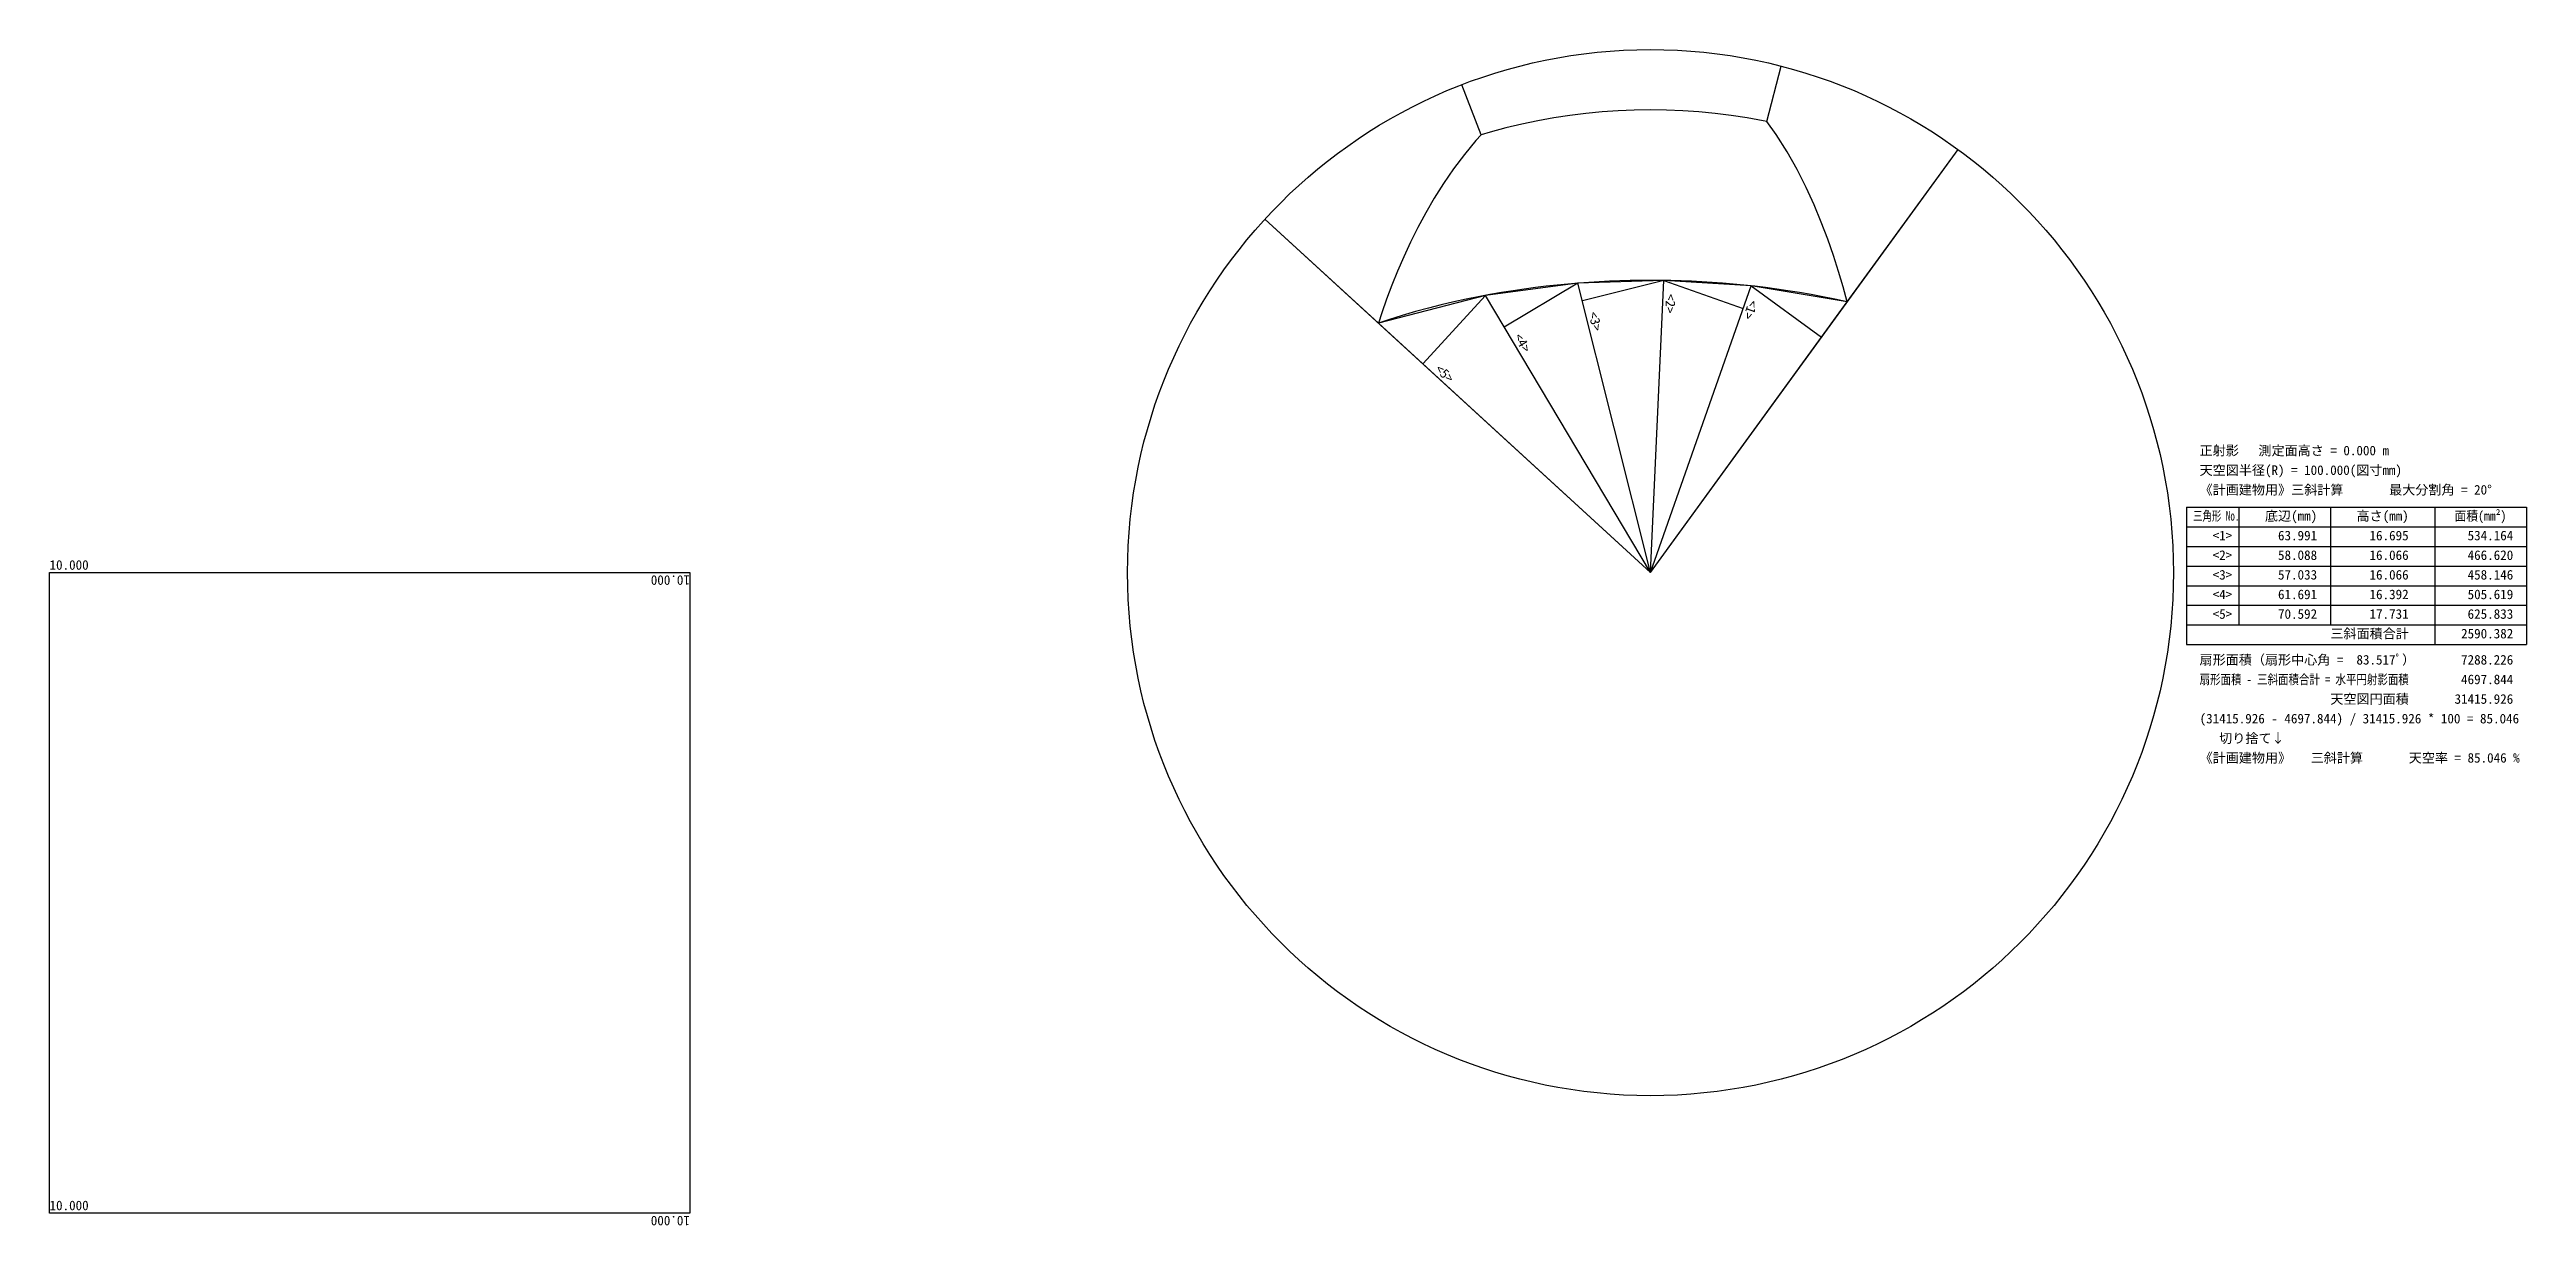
# Model space of a CAD drawing. Units: millimetres at full size, sheet at 1:100. Extents: x -9429 to 37934, y -9848 to 12633.
import ezdxf
from ezdxf.enums import TextEntityAlignment as Align

# ---------------------------------------------------------------- set-up
doc = ezdxf.new("R2010")
doc.units = ezdxf.units.MM
doc.header["$LTSCALE"] = 100
doc.layers.add('0-0', color=4, linetype='Continuous')
doc.styles.add('ＭＳ ゴシック', font='')
doc.styles.get('ＭＳ ゴシック').set_extended_font_data('MS Gothic')

msp = doc.modelspace()

# ---------------------------------------------------------------- linework, layer by layer
at = {"layer": '0-0', "color": 7}
for p, q in [((23409.5, 11257.8), (23682.5, 12315.4)), ((17943.7, 11002.5), (17573.7, 11958.3)), ((24947.5, 7807.9), (27065.4, 10720)), ((15979.9, 7402.8), (13812.1, 9389.9))]:
    msp.add_line(p, q, dxfattribs=at)
at = {"layer": '0-0'}
for p, q in [((21183.7, 2632.7), (27065.4, 10720)), ((21183.7, 2632.7), (13812.1, 9389.9)), ((19795.9, 8164.6), (18026.1, 7932.5)), ((19795.9, 8164.6), (18387.7, 7325.5)), ((21439.3, 8216.6), (19795.9, 8164.6)), ((21183.7, 2632.7), (19795.9, 8164.6)), ((21439.3, 8216.6), (19880.9, 7825.7)), ((21183.7, 2632.7), (21439.3, 8216.6)), ((21183.7, 2632.7), (23105.9, 8114.2)), ((18026.1, 7932.5), (15979.9, 7402.8)), ((18026.1, 7932.5), (16827.9, 6625.4)), ((21183.7, 2632.7), (18026.1, 7932.5)), ((21183.7, 2632.7), (24947.5, 7807.9)), ((21183.7, 2632.7), (15979.9, 7402.8)), ((31433.7, 3882.7), (31433.7, 1257.7)), ((31433.7, 3882.7), (37933.7, 3882.7)), ((32433.7, 3882.7), (32433.7, 1632.7)), ((34183.7, 3882.7), (34183.7, 1632.7)), ((36183.7, 3882.7), (36183.7, 1257.7)), ((37933.7, 3882.7), (37933.7, 1257.7)), ((31433.7, 3507.7), (37933.7, 3507.7)), ((31433.7, 3132.7), (37933.7, 3132.7)), ((31433.7, 2757.7), (37933.7, 2757.7)), ((31433.7, 2382.7), (37933.7, 2382.7)), ((31433.7, 2007.7), (37933.7, 2007.7)), ((31433.7, 1632.7), (37933.7, 1632.7)), ((31433.7, 1257.7), (37933.7, 1257.7))]:
    msp.add_line(p, q, dxfattribs=at)
at = {"layer": '0-0', "color": 7}
for points in [[(23409.5, 11257.8), (23337.7, 11272.1), (23031.8, 11327.4), (22725, 11374), (22417.6, 11412.2), (22109.5, 11441.8), (21801.1, 11462.9), (21492.5, 11475.6), (21183.7, 11479.8), (20874.9, 11475.6), (20566.2, 11462.9), (20257.8, 11441.8), (19949.8, 11412.2), (19642.3, 11374), (19335.6, 11327.4), (19029.6, 11272.1), (18724.7, 11208.1), (18421, 11135.4), (18118.6, 11053.9), (17943.7, 11002.5), (17846.4, 10892.7), (17625.2, 10625.1), (17419.2, 10351.1), (17227.7, 10072.8), (17050.1, 9792.2), (16885.8, 9510.7), (16734, 9229.6), (16593.9, 8949.9), (16464.8, 8672.5), (16346, 8398), (16236.6, 8126.9), (16136.1, 7859.6), (16043.7, 7596.2), (15979.9, 7402.8)], [(24947.5, 7807.9), (24868.1, 8095.1), (24780.5, 8388.9), (24682.6, 8692.9), (24572.9, 9006.9), (24450.2, 9329.9), (24312.8, 9660.8), (24159.2, 9997.4), (23987.9, 10337.1), (23797.2, 10676.2), (23585.8, 11009.8), (23409.5, 11257.8)], [(24947.5, 7807.9), (24709.5, 7859.9), (24479.2, 7906.6), (24253.1, 7949), (24030.9, 7987.5), (23812.3, 8022.2), (23597.2, 8053.5), (23385.2, 8081.6), (23176.1, 8106.7), (22969.5, 8128.9), (22765.3, 8148.3), (22563.1, 8165.3), (22362.7, 8179.7), (22163.9, 8191.8), (21966.3, 8201.5), (21769.8, 8209.1), (21574, 8214.4), (21378.7, 8217.6), (21183.7, 8218.7), (20988.6, 8217.6), (20793.4, 8214.4), (20597.6, 8209.1), (20401, 8201.5), (20203.5, 8191.8), (20004.6, 8179.7), (19804.2, 8165.3), (19602.1, 8148.3), (19397.8, 8128.9), (19191.3, 8106.7), (18982.2, 8081.6), (18770.1, 8053.5), (18555, 8022.2), (18336.5, 7987.5), (18114.3, 7949), (17888.1, 7906.6), (17657.8, 7859.9), (17423.1, 7808.6), (17183.7, 7752.3), (16939.5, 7690.6), (16690.4, 7623)], [(16690.4, 7623), (16436, 7549), (16176.6, 7468), (15979.9, 7402.8)]]:
    msp.add_lwpolyline(points, dxfattribs=at)
at = {"layer": '0-0'}
for points in [[(23105.9, 8114.2), (21439.3, 8216.6), (22955.3, 7685)], [(24947.5, 7807.9), (23105.9, 8114.2), (24456.1, 7132.2)]]:
    msp.add_lwpolyline(points, dxfattribs=at)
at = {"layer": '0-0', "color": 7}
msp.add_lwpolyline([(-9428.6, 2632.7), (2816.3, 2632.7), (2816.3, -9612.2), (-9428.6, -9612.2)], close=True, dxfattribs=at)
msp.add_circle((21183.7, 2632.7), 10000, dxfattribs=at)

# ---------------------------------------------------------------- texts
at = {"layer": '0-0', "style": 'ＭＳ ゴシック'}
for s, rotation, p in [('<3>', 284.083, (19941.8, 7583.2)), ('<2>', 267.379, (21427.8, 7966.9)), ('<1>', 250.676, (23023.1, 7878.3)), ('<4>', 300.786, (18515.6, 7110.8)), ('<5>', 317.49, (17012.2, 6456.5))]:
    msp.add_text(s, height=183.3, rotation=rotation, dxfattribs=at).set_placement(p, align=Align.BOTTOM_LEFT)
for s, p in [('正射影 \u3000測定面高さ = 0.000 m', (31683.7, 4820.2)), ('天空図半径(R) = 100.000(図寸mm)', (31683.7, 4445.2)), ('《計画建物用》三斜計算 \u3000 \u3000 最大分割角 = 20°', (31683.7, 4070.2)), ('底辺(mm)', (32933.7, 3570.2)), ('高さ(mm)', (34683.7, 3570.2)), ('<1>', (31933.7, 3195.2)), ('   63.991', (32808.7, 3195.2)), ('   16.695', (34558.7, 3195.2)), (' 534.164', (36683.7, 3195.2)), ('<2>', (31933.7, 2820.2)), ('   58.088', (32808.7, 2820.2)), ('   16.066', (34558.7, 2820.2)), (' 466.620', (36683.7, 2820.2)), ('<3>', (31933.7, 2445.2)), ('   57.033', (32808.7, 2445.2)), ('   16.066', (34558.7, 2445.2)), (' 458.146', (36683.7, 2445.2)), ('<4>', (31933.7, 2070.2)), ('<5>', (31933.7, 1695.2)), ('   61.691', (32808.7, 2070.2)), ('   70.592', (32808.7, 1695.2)), ('   16.392', (34558.7, 2070.2)), ('   17.731', (34558.7, 1695.2)), (' 505.619', (36683.7, 2070.2)), (' 625.833', (36683.7, 1695.2)), ('三斜面積合計', (34183.7, 1320.2)), ('2590.382', (36683.7, 1320.2)), ('扇形面積（扇形中心角 =  83.517ﾟ）', (31683.7, 820.2)), ('7288.226', (36683.7, 820.2)), ('4697.844', (36683.7, 445.2)), ('天空図円面積', (34183.7, 70.2)), ('31415.926', (36558.7, 70.2)), ('(31415.926 - 4697.844) / 31415.926 * 100 = 85.046', (31683.7, -304.8)), (' \u3000切り捨て↓', (31683.7, -679.8)), ('《計画建物用》 \u3000三斜計算 \u3000 \u3000 天空率 = 85.046 %', (31683.7, -1054.8))]:
    msp.add_text(s, height=183.3, dxfattribs=at).set_placement(p, align=Align.BOTTOM_LEFT)
for s, width, p in [('三角形 No.', 0.7, (31558.7, 3570.2)), ('面積(mm²)', 0.9, (36558.7, 3570.2)), ('扇形面積 - 三斜面積合計 = 水平円射影面積', 0.8, (31683.7, 445.2))]:
    msp.add_text(s, height=183.3, dxfattribs=dict(at, width=width)).set_placement(p, align=Align.BOTTOM_LEFT)
at = {"layer": '0-0', "color": 2, "style": 'ＭＳ ゴシック'}
for p in [(-9428.6, 2632.7), (-9428.6, -9612.2)]:
    msp.add_text('10.000', height=183.3, dxfattribs=at).set_placement(p, align=Align.BOTTOM_LEFT)
for p in [(2816.3, 2632.7), (2816.3, -9612.2)]:
    msp.add_text('10.000', height=183.3, rotation=180, dxfattribs=at).set_placement(p, align=Align.BOTTOM_LEFT)

doc.saveas('drawing.dxf')
